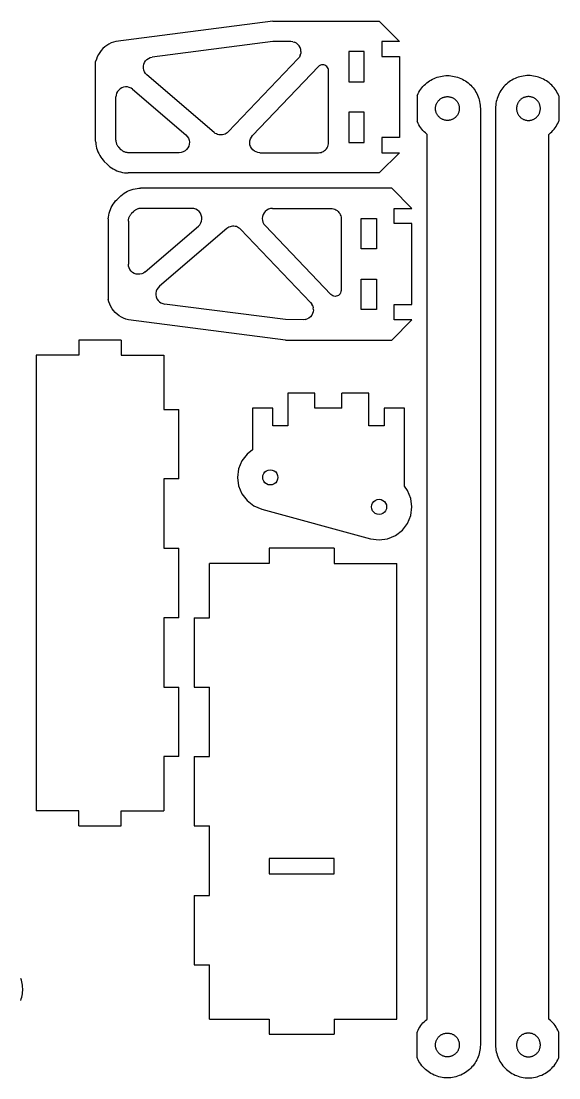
# Model space of a CAD drawing. Extents: x -315 to 300, y -118 to 137.
# Drawn here: x 194.2 to 300.4, y -105.7 to 103.1 of the extents above; entities that cross this region are included whole.
import ezdxf

# ---------------------------------------------------------------- set-up
doc = ezdxf.new("R2010")
doc.units = 0
doc.header["$MEASUREMENT"] = 0
doc.layers.get('0').update_dxf_attribs({"linetype": 'CONTINUOUS'})

msp = doc.modelspace()

# ---------------------------------------------------------------- linework, layer by layer
for p, q in [((243.89, 103.06), (212.89, 99.06)), ((243.89, 103.06), (264.89, 103.06)), ((264.89, 103.06), (268.89, 99.06)), ((211.08, 98.26), (210.69, 97.96)), ((211.51, 98.52), (211.08, 98.26)), ((211.95, 98.74), (211.51, 98.52)), ((212.41, 98.92), (211.95, 98.74)), ((212.89, 99.06), (212.41, 98.92)), ((243.89, 99.03), (220.05, 95.95)), ((247.43, 99.04), (243.89, 99.03)), ((247.82, 99), (247.43, 99.04)), ((247.82, 99), (248.19, 98.89)), ((248.53, 98.71), (248.19, 98.89)), ((248.84, 98.46), (248.53, 98.71)), ((249.08, 98.17), (248.84, 98.46)), ((249.27, 97.83), (249.08, 98.17)), ((268.89, 99.06), (265.39, 99.06)), ((265.39, 99.06), (265.39, 96.06)), ((209.43, 96.44), (209.2, 96)), ((209.69, 96.86), (209.43, 96.44)), ((209.99, 97.26), (209.69, 96.86)), ((210.32, 97.63), (209.99, 97.26)), ((210.69, 97.96), (210.32, 97.63)), ((249.29, 96.31), (249.12, 95.96)), ((249.39, 97.46), (249.27, 97.83)), ((249.29, 96.31), (249.4, 96.68)), ((249.43, 97.07), (249.39, 97.46)), ((249.43, 97.07), (249.4, 96.68)), ((261.89, 97.06), (258.89, 97.06)), ((258.89, 97.06), (258.89, 91.06)), ((261.89, 91.06), (261.89, 97.06)), ((265.39, 96.06), (268.89, 96.06)), ((268.89, 96.06), (268.89, 80.06)), ((209.03, 95.54), (208.89, 95.06)), ((208.89, 79.48), (208.89, 95.06)), ((209.2, 96), (209.03, 95.54)), ((218.32, 94.16), (218.39, 94.54)), ((218.32, 93.78), (218.32, 94.16)), ((218.39, 94.54), (218.54, 94.89)), ((218.54, 94.89), (218.75, 95.22)), ((218.75, 95.22), (219.01, 95.49)), ((219.01, 95.49), (219.33, 95.71)), ((219.33, 95.71), (219.68, 95.86)), ((219.68, 95.86), (220.05, 95.95)), ((235.06, 81.18), (248.88, 95.66)), ((252.89, 94.07), (239.88, 80.44)), ((248.88, 95.66), (249.12, 95.96)), ((253.06, 94.22), (252.89, 94.07)), ((253.26, 94.33), (253.06, 94.22)), ((253.48, 94.4), (253.26, 94.33)), ((253.71, 94.43), (253.48, 94.4)), ((253.94, 94.41), (253.71, 94.43)), ((254.16, 94.34), (253.94, 94.41)), ((254.36, 94.24), (254.16, 94.34)), ((254.54, 94.09), (254.36, 94.24)), ((254.69, 93.92), (254.54, 94.09)), ((218.39, 93.4), (218.32, 93.78)), ((218.53, 93.05), (218.39, 93.4)), ((218.74, 92.72), (218.53, 93.05)), ((219.01, 92.45), (218.74, 92.72)), ((232.31, 81.04), (219.01, 92.45)), ((254.8, 93.71), (254.69, 93.92)), ((254.87, 93.49), (254.8, 93.71)), ((254.89, 93.27), (254.87, 93.49)), ((254.89, 79.06), (254.89, 93.27)), ((275.71, 91.73), (276.02, 91.86)), ((276.02, 91.86), (276.35, 91.98)), ((276.35, 91.98), (276.67, 92.07)), ((276.67, 92.07), (277, 92.15)), ((277, 92.15), (277.34, 92.21)), ((277.34, 92.21), (277.67, 92.26)), ((277.67, 92.26), (278.01, 92.29)), ((278.01, 92.29), (278.35, 92.29)), ((278.35, 92.29), (278.69, 92.29)), ((278.69, 92.29), (279.03, 92.26)), ((279.03, 92.26), (279.37, 92.21)), ((279.37, 92.21), (279.71, 92.15)), ((279.71, 92.15), (280.04, 92.07)), ((280.04, 92.07), (280.36, 91.98)), ((280.36, 91.98), (280.68, 91.86)), ((280.68, 91.86), (281, 91.73)), ((292.02, 91.86), (291.71, 91.73)), ((292.35, 91.98), (292.02, 91.86)), ((292.67, 92.07), (292.35, 91.98)), ((293, 92.15), (292.67, 92.07)), ((293.34, 92.21), (293, 92.15)), ((293.67, 92.26), (293.34, 92.21)), ((294.01, 92.29), (293.67, 92.26)), ((294.35, 92.29), (294.01, 92.29)), ((294.69, 92.29), (294.35, 92.29)), ((295.03, 92.26), (294.69, 92.29)), ((295.37, 92.21), (295.03, 92.26)), ((295.71, 92.15), (295.37, 92.21)), ((296.04, 92.07), (295.71, 92.15)), ((296.36, 91.98), (296.04, 92.07)), ((296.68, 91.86), (296.36, 91.98)), ((297, 91.73), (296.68, 91.86)), ((214.05, 89.89), (213.73, 89.7)), ((214.41, 90.02), (214.05, 89.89)), ((214.79, 90.07), (214.41, 90.02)), ((215.17, 90.06), (214.79, 90.07)), ((215.53, 89.97), (215.17, 90.06)), ((215.88, 89.81), (215.53, 89.97)), ((216.19, 89.59), (215.88, 89.81)), ((258.89, 91.06), (261.89, 91.06)), ((273.1, 89.62), (273.3, 89.89)), ((273.3, 89.89), (273.52, 90.14)), ((273.52, 90.14), (273.76, 90.39)), ((273.76, 90.39), (274, 90.63)), ((274, 90.63), (274.26, 90.85)), ((274.26, 90.85), (274.53, 91.05)), ((274.53, 91.05), (274.81, 91.25)), ((274.81, 91.25), (275.1, 91.42)), ((275.1, 91.42), (275.4, 91.59)), ((275.4, 91.59), (275.71, 91.73)), ((281, 91.73), (281.3, 91.59)), ((281.3, 91.59), (281.6, 91.42)), ((281.6, 91.42), (281.89, 91.25)), ((281.89, 91.25), (282.17, 91.05)), ((282.17, 91.05), (282.44, 90.85)), ((282.44, 90.85), (282.7, 90.63)), ((282.7, 90.63), (282.95, 90.39)), ((282.95, 90.39), (283.18, 90.14)), ((283.18, 90.14), (283.41, 89.89)), ((283.41, 89.89), (283.61, 89.62)), ((289.3, 89.89), (289.1, 89.62)), ((289.52, 90.14), (289.3, 89.89)), ((289.76, 90.39), (289.52, 90.14)), ((290, 90.63), (289.76, 90.39)), ((290.26, 90.85), (290, 90.63)), ((290.53, 91.05), (290.26, 90.85)), ((290.81, 91.25), (290.53, 91.05)), ((291.1, 91.42), (290.81, 91.25)), ((291.4, 91.59), (291.1, 91.42)), ((291.71, 91.73), (291.4, 91.59)), ((297.3, 91.59), (297, 91.73)), ((297.6, 91.42), (297.3, 91.59)), ((297.89, 91.25), (297.6, 91.42)), ((298.17, 91.05), (297.89, 91.25)), ((298.44, 90.85), (298.17, 91.05)), ((298.7, 90.63), (298.44, 90.85)), ((298.95, 90.39), (298.7, 90.63)), ((299.18, 90.14), (298.95, 90.39)), ((299.41, 89.89), (299.18, 90.14)), ((299.61, 89.62), (299.41, 89.89)), ((212.93, 88.45), (212.89, 88.08)), ((212.89, 79.54), (212.89, 88.08)), ((213.03, 88.82), (212.93, 88.45)), ((213.21, 89.16), (213.03, 88.82)), ((213.44, 89.45), (213.21, 89.16)), ((213.73, 89.7), (213.44, 89.45)), ((216.19, 89.59), (226.71, 80.58)), ((272.35, 88.29), (272.42, 88.44)), ((272.35, 88.29), (272.35, 83.3)), ((272.42, 88.44), (272.56, 88.75)), ((272.56, 88.75), (272.72, 89.04)), ((272.72, 89.04), (272.9, 89.34)), ((272.9, 89.34), (273.1, 89.62)), ((276.87, 87.62), (276.97, 87.7)), ((276.97, 87.7), (277.07, 87.77)), ((277.07, 87.77), (277.18, 87.83)), ((277.18, 87.83), (277.29, 87.89)), ((277.29, 87.89), (277.4, 87.94)), ((277.4, 87.94), (277.51, 87.99)), ((277.51, 87.99), (277.63, 88.03)), ((277.63, 88.03), (277.75, 88.06)), ((277.75, 88.06), (277.87, 88.09)), ((277.87, 88.09), (277.99, 88.12)), ((277.99, 88.12), (278.11, 88.13)), ((278.11, 88.13), (278.23, 88.14)), ((278.23, 88.14), (278.35, 88.14)), ((278.35, 88.14), (278.48, 88.14)), ((278.48, 88.14), (278.6, 88.13)), ((278.6, 88.13), (278.72, 88.12)), ((278.72, 88.12), (278.84, 88.09)), ((278.84, 88.09), (278.96, 88.06)), ((278.96, 88.06), (279.08, 88.03)), ((279.08, 88.03), (279.2, 87.99)), ((279.2, 87.99), (279.31, 87.94)), ((279.31, 87.94), (279.42, 87.89)), ((279.42, 87.89), (279.53, 87.83)), ((279.53, 87.83), (279.63, 87.77)), ((279.63, 87.77), (279.73, 87.7)), ((279.73, 87.7), (279.83, 87.62)), ((283.61, 89.62), (283.8, 89.34)), ((283.8, 89.34), (283.98, 89.04)), ((283.98, 89.04), (284.15, 88.75)), ((284.15, 88.75), (284.29, 88.44)), ((284.29, 88.44), (284.42, 88.12)), ((284.42, 88.12), (284.54, 87.8)), ((284.54, 87.8), (284.63, 87.48)), ((288.17, 87.8), (288.08, 87.48)), ((288.29, 88.12), (288.17, 87.8)), ((288.42, 88.44), (288.29, 88.12)), ((288.56, 88.75), (288.42, 88.44)), ((288.72, 89.04), (288.56, 88.75)), ((288.9, 89.34), (288.72, 89.04)), ((289.1, 89.62), (288.9, 89.34)), ((292.97, 87.7), (292.87, 87.62)), ((293.07, 87.77), (292.97, 87.7)), ((293.18, 87.83), (293.07, 87.77)), ((293.29, 87.89), (293.18, 87.83)), ((293.4, 87.94), (293.29, 87.89)), ((293.51, 87.99), (293.4, 87.94)), ((293.63, 88.03), (293.51, 87.99)), ((293.75, 88.06), (293.63, 88.03)), ((293.87, 88.09), (293.75, 88.06)), ((293.99, 88.12), (293.87, 88.09)), ((294.11, 88.13), (293.99, 88.12)), ((294.23, 88.14), (294.11, 88.13)), ((294.35, 88.14), (294.23, 88.14)), ((294.48, 88.14), (294.35, 88.14)), ((294.6, 88.13), (294.48, 88.14)), ((294.72, 88.12), (294.6, 88.13)), ((294.84, 88.09), (294.72, 88.12)), ((294.96, 88.06), (294.84, 88.09)), ((295.08, 88.03), (294.96, 88.06)), ((295.2, 87.99), (295.08, 88.03)), ((295.31, 87.94), (295.2, 87.99)), ((295.42, 87.89), (295.31, 87.94)), ((295.53, 87.83), (295.42, 87.89)), ((295.63, 87.77), (295.53, 87.83)), ((295.73, 87.7), (295.63, 87.77)), ((295.83, 87.62), (295.73, 87.7)), ((299.8, 89.34), (299.61, 89.62)), ((299.98, 89.04), (299.8, 89.34)), ((300.15, 88.75), (299.98, 89.04)), ((300.29, 88.44), (300.15, 88.75)), ((300.35, 88.29), (300.29, 88.44)), ((300.35, 88.29), (300.35, 83.3)), ((276, 85.79), (276.01, 85.92)), ((276.01, 85.67), (276, 85.79)), ((276.01, 85.92), (276.02, 86.04)), ((276.02, 85.55), (276.01, 85.67)), ((276.02, 86.04), (276.03, 86.16)), ((276.03, 86.16), (276.05, 86.28)), ((276.05, 86.28), (276.08, 86.4)), ((276.08, 86.4), (276.12, 86.52)), ((276.12, 86.52), (276.16, 86.64)), ((276.16, 86.64), (276.21, 86.75)), ((276.21, 86.75), (276.26, 86.86)), ((276.26, 86.86), (276.32, 86.97)), ((276.32, 86.97), (276.38, 87.07)), ((276.38, 87.07), (276.45, 87.18)), ((276.45, 87.18), (276.53, 87.27)), ((276.53, 87.27), (276.61, 87.37)), ((276.61, 87.37), (276.69, 87.46)), ((276.69, 87.46), (276.78, 87.54)), ((276.78, 87.54), (276.87, 87.62)), ((279.83, 87.62), (279.93, 87.54)), ((279.93, 87.54), (280.02, 87.46)), ((280.02, 87.46), (280.1, 87.37)), ((280.1, 87.37), (280.18, 87.27)), ((280.18, 87.27), (280.25, 87.18)), ((280.25, 87.18), (280.32, 87.07)), ((280.32, 87.07), (280.39, 86.97)), ((280.39, 86.97), (280.45, 86.86)), ((280.45, 86.86), (280.5, 86.75)), ((280.5, 86.75), (280.55, 86.64)), ((280.55, 86.64), (280.59, 86.52)), ((280.59, 86.52), (280.62, 86.4)), ((280.62, 86.4), (280.65, 86.28)), ((280.65, 86.28), (280.67, 86.16)), ((280.67, 86.16), (280.69, 86.04)), ((280.69, 86.04), (280.7, 85.92)), ((280.7, 85.67), (280.69, 85.55)), ((280.7, 85.92), (280.7, 85.79)), ((280.7, 85.79), (280.7, 85.67)), ((284.63, 87.48), (284.71, 87.15)), ((284.71, 87.15), (284.77, 86.81)), ((284.77, 86.81), (284.82, 86.47)), ((284.82, 86.47), (284.84, 86.14)), ((284.84, 86.14), (284.85, 85.79)), ((284.85, 85.79), (284.85, -99.21)), ((287.86, 86.14), (287.85, 85.79)), ((287.85, 85.79), (287.85, -99.21)), ((287.89, 86.47), (287.86, 86.14)), ((287.93, 86.81), (287.89, 86.47)), ((288, 87.15), (287.93, 86.81)), ((288.08, 87.48), (288, 87.15)), ((292.01, 85.92), (292, 85.79)), ((292, 85.79), (292.01, 85.67)), ((292.02, 86.04), (292.01, 85.92)), ((292.01, 85.67), (292.02, 85.55)), ((292.03, 86.16), (292.02, 86.04)), ((292.05, 86.28), (292.03, 86.16)), ((292.08, 86.4), (292.05, 86.28)), ((292.12, 86.52), (292.08, 86.4)), ((292.16, 86.64), (292.12, 86.52)), ((292.21, 86.75), (292.16, 86.64)), ((292.26, 86.86), (292.21, 86.75)), ((292.32, 86.97), (292.26, 86.86)), ((292.38, 87.07), (292.32, 86.97)), ((292.45, 87.18), (292.38, 87.07)), ((292.53, 87.27), (292.45, 87.18)), ((292.61, 87.37), (292.53, 87.27)), ((292.69, 87.46), (292.61, 87.37)), ((292.78, 87.54), (292.69, 87.46)), ((292.87, 87.62), (292.78, 87.54)), ((295.93, 87.54), (295.83, 87.62)), ((296.02, 87.46), (295.93, 87.54)), ((296.1, 87.37), (296.02, 87.46)), ((296.18, 87.27), (296.1, 87.37)), ((296.25, 87.18), (296.18, 87.27)), ((296.32, 87.07), (296.25, 87.18)), ((296.39, 86.97), (296.32, 87.07)), ((296.45, 86.86), (296.39, 86.97)), ((296.5, 86.75), (296.45, 86.86)), ((296.55, 86.64), (296.5, 86.75)), ((296.59, 86.52), (296.55, 86.64)), ((296.62, 86.4), (296.59, 86.52)), ((296.65, 86.28), (296.62, 86.4)), ((296.67, 86.16), (296.65, 86.28)), ((296.69, 86.04), (296.67, 86.16)), ((296.7, 85.92), (296.69, 86.04)), ((296.69, 85.55), (296.7, 85.67)), ((296.7, 85.79), (296.7, 85.92)), ((296.7, 85.67), (296.7, 85.79)), ((261.89, 85.06), (258.89, 85.06)), ((258.89, 85.06), (258.89, 79.06)), ((261.89, 79.06), (261.89, 85.06)), ((276.03, 85.43), (276.02, 85.55)), ((276.05, 85.31), (276.03, 85.43)), ((276.08, 85.19), (276.05, 85.31)), ((276.12, 85.07), (276.08, 85.19)), ((276.16, 84.95), (276.12, 85.07)), ((276.21, 84.84), (276.16, 84.95)), ((276.26, 84.73), (276.21, 84.84)), ((276.32, 84.62), (276.26, 84.73)), ((276.38, 84.51), (276.32, 84.62)), ((276.45, 84.41), (276.38, 84.51)), ((276.53, 84.32), (276.45, 84.41)), ((276.61, 84.22), (276.53, 84.32)), ((276.69, 84.13), (276.61, 84.22)), ((276.78, 84.05), (276.69, 84.13)), ((276.87, 83.97), (276.78, 84.05)), ((276.97, 83.89), (276.87, 83.97)), ((277.07, 83.82), (276.97, 83.89)), ((277.18, 83.76), (277.07, 83.82)), ((277.29, 83.7), (277.18, 83.76)), ((277.4, 83.65), (277.29, 83.7)), ((277.51, 83.6), (277.4, 83.65)), ((277.63, 83.56), (277.51, 83.6)), ((277.75, 83.52), (277.63, 83.56)), ((277.87, 83.5), (277.75, 83.52)), ((278.96, 83.52), (278.84, 83.5)), ((279.08, 83.56), (278.96, 83.52)), ((279.2, 83.6), (279.08, 83.56)), ((279.31, 83.65), (279.2, 83.6)), ((279.42, 83.7), (279.31, 83.65)), ((279.53, 83.76), (279.42, 83.7)), ((279.63, 83.82), (279.53, 83.76)), ((279.73, 83.89), (279.63, 83.82)), ((279.83, 83.97), (279.73, 83.89)), ((279.93, 84.05), (279.83, 83.97)), ((280.02, 84.13), (279.93, 84.05)), ((280.1, 84.22), (280.02, 84.13)), ((280.18, 84.32), (280.1, 84.22)), ((280.25, 84.41), (280.18, 84.32)), ((280.32, 84.51), (280.25, 84.41)), ((280.39, 84.62), (280.32, 84.51)), ((280.45, 84.73), (280.39, 84.62)), ((280.5, 84.84), (280.45, 84.73)), ((280.55, 84.95), (280.5, 84.84)), ((280.59, 85.07), (280.55, 84.95)), ((280.62, 85.19), (280.59, 85.07)), ((280.65, 85.31), (280.62, 85.19)), ((280.67, 85.43), (280.65, 85.31)), ((280.69, 85.55), (280.67, 85.43)), ((292.02, 85.55), (292.03, 85.43)), ((292.03, 85.43), (292.05, 85.31)), ((292.05, 85.31), (292.08, 85.19)), ((292.08, 85.19), (292.12, 85.07)), ((292.12, 85.07), (292.16, 84.95)), ((292.16, 84.95), (292.21, 84.84)), ((292.21, 84.84), (292.26, 84.73)), ((292.26, 84.73), (292.32, 84.62)), ((292.32, 84.62), (292.38, 84.51)), ((292.38, 84.51), (292.45, 84.41)), ((292.45, 84.41), (292.53, 84.32)), ((292.53, 84.32), (292.61, 84.22)), ((292.61, 84.22), (292.69, 84.13)), ((292.69, 84.13), (292.78, 84.05)), ((292.78, 84.05), (292.87, 83.97)), ((292.87, 83.97), (292.97, 83.89)), ((292.97, 83.89), (293.07, 83.82)), ((293.07, 83.82), (293.18, 83.76)), ((293.18, 83.76), (293.29, 83.7)), ((293.29, 83.7), (293.4, 83.65)), ((293.4, 83.65), (293.51, 83.6)), ((293.51, 83.6), (293.63, 83.56)), ((293.63, 83.56), (293.75, 83.52)), ((293.75, 83.52), (293.87, 83.5)), ((294.84, 83.5), (294.96, 83.52)), ((294.96, 83.52), (295.08, 83.56)), ((295.08, 83.56), (295.2, 83.6)), ((295.2, 83.6), (295.31, 83.65)), ((295.31, 83.65), (295.42, 83.7)), ((295.42, 83.7), (295.53, 83.76)), ((295.53, 83.76), (295.63, 83.82)), ((295.63, 83.82), (295.73, 83.89)), ((295.73, 83.89), (295.83, 83.97)), ((295.83, 83.97), (295.93, 84.05)), ((295.93, 84.05), (296.02, 84.13)), ((296.02, 84.13), (296.1, 84.22)), ((296.1, 84.22), (296.18, 84.32)), ((296.18, 84.32), (296.25, 84.41)), ((296.25, 84.41), (296.32, 84.51)), ((296.32, 84.51), (296.39, 84.62)), ((296.39, 84.62), (296.45, 84.73)), ((296.45, 84.73), (296.5, 84.84)), ((296.5, 84.84), (296.55, 84.95)), ((296.55, 84.95), (296.59, 85.07)), ((296.59, 85.07), (296.62, 85.19)), ((296.62, 85.19), (296.65, 85.31)), ((296.65, 85.31), (296.67, 85.43)), ((296.67, 85.43), (296.69, 85.55)), ((272.42, 83.15), (272.35, 83.3)), ((272.56, 82.84), (272.42, 83.15)), ((272.72, 82.54), (272.56, 82.84)), ((272.9, 82.25), (272.72, 82.54)), ((273.1, 81.97), (272.9, 82.25)), ((273.3, 81.7), (273.1, 81.97)), ((273.52, 81.45), (273.3, 81.7)), ((273.76, 81.2), (273.52, 81.45)), ((277.99, 83.47), (277.87, 83.5)), ((278.11, 83.46), (277.99, 83.47)), ((278.23, 83.45), (278.11, 83.46)), ((278.35, 83.44), (278.23, 83.45)), ((278.48, 83.45), (278.35, 83.44)), ((278.6, 83.46), (278.48, 83.45)), ((278.72, 83.47), (278.6, 83.46)), ((278.84, 83.5), (278.72, 83.47)), ((293.87, 83.5), (293.99, 83.47)), ((293.99, 83.47), (294.11, 83.46)), ((294.11, 83.46), (294.23, 83.45)), ((294.23, 83.45), (294.35, 83.44)), ((294.35, 83.44), (294.48, 83.45)), ((294.48, 83.45), (294.6, 83.46)), ((294.6, 83.46), (294.72, 83.47)), ((294.72, 83.47), (294.84, 83.5)), ((298.95, 81.2), (299.18, 81.45)), ((299.18, 81.45), (299.41, 81.7)), ((299.41, 81.7), (299.61, 81.97)), ((299.61, 81.97), (299.8, 82.25)), ((299.8, 82.25), (299.98, 82.54)), ((299.98, 82.54), (300.15, 82.84)), ((300.15, 82.84), (300.29, 83.15)), ((300.29, 83.15), (300.35, 83.3)), ((208.9, 79.15), (208.89, 79.48)), ((212.89, 79.54), (212.89, 79.41)), ((212.89, 79.41), (212.91, 79.28)), ((226.71, 80.58), (226.99, 80.28)), ((226.99, 80.28), (227.2, 79.94)), ((227.2, 79.94), (227.35, 79.56)), ((227.35, 79.56), (227.41, 79.16)), ((232.51, 80.89), (232.31, 81.04)), ((232.73, 80.77), (232.51, 80.89)), ((232.97, 80.67), (232.73, 80.77)), ((233.21, 80.6), (232.97, 80.67)), ((233.46, 80.57), (233.21, 80.6)), ((233.71, 80.57), (233.46, 80.57)), ((233.97, 80.59), (233.71, 80.57)), ((234.21, 80.65), (233.97, 80.59)), ((234.45, 80.74), (234.21, 80.65)), ((234.67, 80.86), (234.45, 80.74)), ((234.87, 81.01), (234.67, 80.86)), ((235.06, 81.18), (234.87, 81.01)), ((239.33, 79.03), (239.36, 79.41)), ((239.36, 79.41), (239.47, 79.79)), ((239.47, 79.79), (239.64, 80.13)), ((239.64, 80.13), (239.88, 80.44)), ((268.89, 80.06), (265.39, 80.06)), ((265.39, 80.06), (265.39, 77.06)), ((274, 80.96), (273.76, 81.2)), ((274.26, 80.74), (274, 80.96)), ((274.35, 80.67), (274.26, 80.74)), ((274.35, -94.08), (274.35, 80.67)), ((298.35, 80.67), (298.44, 80.74)), ((298.35, -94.08), (298.35, 80.67)), ((298.44, 80.74), (298.7, 80.96)), ((298.7, 80.96), (298.95, 81.2)), ((208.9, 79.15), (208.94, 78.76)), ((208.94, 78.76), (209, 78.37)), ((209, 78.37), (209.09, 77.99)), ((209.09, 77.99), (209.21, 77.61)), ((209.21, 77.61), (209.34, 77.25)), ((209.34, 77.25), (209.51, 76.89)), ((212.91, 79.28), (212.93, 79.15)), ((212.93, 79.15), (212.96, 79.03)), ((212.96, 79.03), (213, 78.9)), ((213, 78.9), (213.04, 78.78)), ((213.04, 78.78), (213.1, 78.66)), ((213.1, 78.66), (213.16, 78.54)), ((213.16, 78.54), (213.23, 78.43)), ((213.23, 78.43), (213.3, 78.33)), ((213.3, 78.33), (213.39, 78.23)), ((213.39, 78.23), (213.48, 78.13)), ((213.96, 77.64), (213.48, 78.13)), ((214.06, 77.56), (213.96, 77.64)), ((214.16, 77.47), (214.06, 77.56)), ((214.26, 77.4), (214.16, 77.47)), ((214.37, 77.33), (214.26, 77.4)), ((214.49, 77.27), (214.37, 77.33)), ((214.61, 77.21), (214.49, 77.27)), ((226.55, 77.42), (226.2, 77.22)), ((226.86, 77.68), (226.55, 77.42)), ((227.11, 78), (226.86, 77.68)), ((227.29, 78.36), (227.11, 78)), ((227.39, 78.76), (227.29, 78.36)), ((227.41, 79.16), (227.39, 78.76)), ((239.37, 78.64), (239.33, 79.03)), ((239.49, 78.27), (239.37, 78.64)), ((239.68, 77.93), (239.49, 78.27)), ((239.92, 77.63), (239.68, 77.93)), ((240.23, 77.39), (239.92, 77.63)), ((240.57, 77.21), (240.23, 77.39)), ((253.65, 77.21), (253.89, 77.33)), ((253.89, 77.33), (254.11, 77.47)), ((254.11, 77.47), (254.3, 77.64)), ((254.3, 77.64), (254.48, 77.84)), ((254.48, 77.84), (254.62, 78.06)), ((254.62, 78.06), (254.74, 78.29)), ((254.74, 78.29), (254.82, 78.54)), ((254.82, 78.54), (254.87, 78.8)), ((254.87, 78.8), (254.89, 79.06)), ((258.89, 79.06), (261.89, 79.06)), ((209.51, 76.89), (209.69, 76.54)), ((209.69, 76.54), (209.9, 76.21)), ((209.9, 76.21), (210.13, 75.89)), ((210.13, 75.89), (210.38, 75.59)), ((210.38, 75.59), (210.6, 75.35)), ((210.6, 75.35), (211.18, 74.77)), ((214.73, 77.17), (214.61, 77.21)), ((214.86, 77.13), (214.73, 77.17)), ((214.98, 77.1), (214.86, 77.13)), ((215.11, 77.08), (214.98, 77.1)), ((215.24, 77.06), (215.11, 77.08)), ((215.37, 77.06), (215.24, 77.06)), ((225.41, 77.06), (215.37, 77.06)), ((225.81, 77.1), (225.41, 77.06)), ((226.2, 77.22), (225.81, 77.1)), ((240.94, 77.1), (240.57, 77.21)), ((241.33, 77.06), (240.94, 77.1)), ((241.33, 77.06), (252.89, 77.06)), ((252.89, 77.06), (253.15, 77.08)), ((253.15, 77.08), (253.41, 77.13)), ((253.41, 77.13), (253.65, 77.21)), ((268.89, 77.06), (264.89, 73.06)), ((265.39, 77.06), (268.89, 77.06)), ((211.18, 74.77), (211.42, 74.55)), ((211.42, 74.55), (211.72, 74.3)), ((211.72, 74.3), (212.04, 74.07)), ((212.04, 74.07), (212.37, 73.86)), ((212.37, 73.86), (212.72, 73.68)), ((212.72, 73.68), (213.08, 73.51)), ((213.08, 73.51), (213.45, 73.38)), ((213.45, 73.38), (213.82, 73.26)), ((213.82, 73.26), (214.2, 73.17)), ((214.2, 73.17), (214.59, 73.11)), ((214.59, 73.11), (214.98, 73.07)), ((214.98, 73.07), (215.31, 73.06)), ((264.89, 73.06), (215.31, 73.06)), ((214.19, 68.82), (214.5, 69.05)), ((214.5, 69.05), (214.84, 69.26)), ((214.84, 69.26), (215.18, 69.44)), ((215.18, 69.44), (215.54, 69.6)), ((215.54, 69.6), (215.91, 69.74)), ((215.91, 69.74), (216.29, 69.86)), ((216.29, 69.86), (216.67, 69.95)), ((216.67, 69.95), (217.06, 70.01)), ((217.06, 70.01), (217.45, 70.05)), ((217.45, 70.05), (217.77, 70.06)), ((267.35, 70.06), (217.77, 70.06)), ((271.35, 66.06), (267.35, 70.06)), ((212.16, 66.57), (212.36, 66.91)), ((212.36, 66.91), (212.59, 67.23)), ((212.59, 67.23), (212.84, 67.53)), ((212.84, 67.53), (213.06, 67.77)), ((213.06, 67.77), (213.64, 68.35)), ((213.64, 68.35), (213.88, 68.57)), ((213.88, 68.57), (214.19, 68.82)), ((211.4, 64.36), (211.47, 64.74)), ((211.47, 64.74), (211.56, 65.13)), ((211.56, 65.13), (211.67, 65.5)), ((211.67, 65.5), (211.81, 65.87)), ((211.81, 65.87), (211.97, 66.23)), ((211.97, 66.23), (212.16, 66.57)), ((215.69, 64.68), (215.77, 64.79)), ((215.77, 64.79), (215.85, 64.89)), ((215.85, 64.89), (215.94, 64.99)), ((216.42, 65.47), (215.94, 64.99)), ((216.52, 65.56), (216.42, 65.47)), ((216.62, 65.65), (216.52, 65.56)), ((216.73, 65.72), (216.62, 65.65)), ((216.84, 65.79), (216.73, 65.72)), ((216.95, 65.85), (216.84, 65.79)), ((217.07, 65.91), (216.95, 65.85)), ((217.2, 65.95), (217.07, 65.91)), ((217.32, 65.99), (217.2, 65.95)), ((217.45, 66.02), (217.32, 65.99)), ((217.58, 66.04), (217.45, 66.02)), ((217.71, 66.05), (217.58, 66.04)), ((217.84, 66.06), (217.71, 66.05)), ((227.87, 66.06), (217.84, 66.06)), ((228.28, 66.02), (227.87, 66.06)), ((228.66, 65.9), (228.28, 66.02)), ((229.02, 65.7), (228.66, 65.9)), ((229.32, 65.44), (229.02, 65.7)), ((229.57, 65.12), (229.32, 65.44)), ((229.75, 64.75), (229.57, 65.12)), ((229.85, 64.36), (229.75, 64.75)), ((241.95, 64.85), (241.84, 64.48)), ((242.14, 65.19), (241.95, 64.85)), ((242.39, 65.48), (242.14, 65.19)), ((242.69, 65.73), (242.39, 65.48)), ((243.03, 65.91), (242.69, 65.73)), ((243.41, 66.02), (243.03, 65.91)), ((243.79, 66.06), (243.41, 66.02)), ((243.79, 66.06), (255.35, 66.06)), ((255.35, 66.06), (255.61, 66.04)), ((255.61, 66.04), (255.87, 65.99)), ((255.87, 65.99), (256.12, 65.91)), ((256.12, 65.91), (256.35, 65.79)), ((256.35, 65.79), (256.57, 65.65)), ((256.57, 65.65), (256.77, 65.47)), ((256.77, 65.47), (256.94, 65.28)), ((256.94, 65.28), (257.09, 65.06)), ((257.09, 65.06), (257.2, 64.82)), ((257.2, 64.82), (257.29, 64.58)), ((267.85, 63.06), (267.85, 66.06)), ((267.85, 66.06), (271.35, 66.06)), ((211.36, 63.97), (211.35, 63.64)), ((211.35, 63.64), (211.35, 48.06)), ((211.36, 63.97), (211.4, 64.36)), ((215.35, 63.57), (215.36, 63.7)), ((215.35, 63.57), (215.35, 55.04)), ((215.36, 63.7), (215.37, 63.83)), ((215.37, 63.83), (215.39, 63.96)), ((215.39, 63.96), (215.42, 64.09)), ((215.42, 64.09), (215.46, 64.22)), ((215.46, 64.22), (215.51, 64.34)), ((215.51, 64.34), (215.56, 64.46)), ((215.56, 64.46), (215.62, 64.57)), ((215.62, 64.57), (215.69, 64.68)), ((229.18, 62.54), (229.45, 62.83)), ((229.45, 62.83), (229.67, 63.18)), ((229.67, 63.18), (229.81, 63.56)), ((229.81, 63.56), (229.87, 63.96)), ((229.87, 63.96), (229.85, 64.36)), ((241.84, 64.48), (241.79, 64.09)), ((241.79, 64.09), (241.82, 63.7)), ((241.82, 63.7), (241.93, 63.33)), ((241.93, 63.33), (242.11, 62.98)), ((242.11, 62.98), (242.35, 62.68)), ((255.35, 49.05), (242.35, 62.68)), ((257.29, 64.58), (257.34, 64.32)), ((257.34, 64.32), (257.35, 64.06)), ((257.35, 64.06), (257.35, 49.85)), ((261.35, 58.06), (261.35, 64.06)), ((261.35, 64.06), (264.35, 64.06)), ((264.35, 64.06), (264.35, 58.06)), ((271.35, 63.06), (267.85, 63.06)), ((271.35, 47.06), (271.35, 63.06)), ((218.66, 53.52), (229.18, 62.54)), ((234.78, 62.07), (221.47, 50.67)), ((234.98, 62.23), (234.78, 62.07)), ((235.2, 62.35), (234.98, 62.23)), ((235.43, 62.45), (235.2, 62.35)), ((235.68, 62.51), (235.43, 62.45)), ((235.93, 62.55), (235.68, 62.51)), ((236.18, 62.55), (235.93, 62.55)), ((236.43, 62.52), (236.18, 62.55)), ((236.68, 62.46), (236.43, 62.52)), ((236.91, 62.37), (236.68, 62.46)), ((237.13, 62.25), (236.91, 62.37)), ((237.34, 62.11), (237.13, 62.25)), ((237.52, 61.94), (237.34, 62.11)), ((237.52, 61.94), (251.34, 47.46)), ((264.35, 58.06), (261.35, 58.06)), ((215.39, 54.66), (215.35, 55.04)), ((215.5, 54.3), (215.39, 54.66)), ((215.67, 53.96), (215.5, 54.3)), ((215.9, 53.66), (215.67, 53.96)), ((216.19, 53.41), (215.9, 53.66)), ((216.52, 53.22), (216.19, 53.41)), ((216.88, 53.1), (216.52, 53.22)), ((217.25, 53.04), (216.88, 53.1)), ((217.63, 53.06), (217.25, 53.04)), ((218, 53.15), (217.63, 53.06)), ((218.35, 53.3), (218, 53.15)), ((218.66, 53.52), (218.35, 53.3)), ((221.21, 50.39), (221, 50.07)), ((221.47, 50.67), (221.21, 50.39)), ((261.35, 52.06), (264.35, 52.06)), ((261.35, 46.06), (261.35, 52.06)), ((264.35, 52.06), (264.35, 46.06)), ((211.49, 47.58), (211.35, 48.06)), ((220.86, 49.72), (220.78, 49.34)), ((220.78, 49.34), (220.78, 48.96)), ((220.78, 48.96), (220.86, 48.58)), ((221, 50.07), (220.86, 49.72)), ((220.86, 48.58), (221, 48.22)), ((221, 48.22), (221.21, 47.9)), ((255.53, 48.9), (255.35, 49.05)), ((255.73, 48.79), (255.53, 48.9)), ((255.95, 48.72), (255.73, 48.79)), ((256.18, 48.69), (255.95, 48.72)), ((256.4, 48.71), (256.18, 48.69)), ((256.62, 48.77), (256.4, 48.71)), ((256.83, 48.88), (256.62, 48.77)), ((257.01, 49.03), (256.83, 48.88)), ((257.15, 49.2), (257.01, 49.03)), ((257.26, 49.4), (257.15, 49.2)), ((257.33, 49.62), (257.26, 49.4)), ((257.35, 49.85), (257.33, 49.62)), ((211.67, 47.12), (211.49, 47.58)), ((211.89, 46.67), (211.67, 47.12)), ((212.15, 46.25), (211.89, 46.67)), ((212.45, 45.86), (212.15, 46.25)), ((221.21, 47.9), (221.48, 47.63)), ((221.48, 47.63), (221.79, 47.41)), ((221.79, 47.41), (222.14, 47.25)), ((222.14, 47.25), (222.52, 47.17)), ((246.35, 44.09), (222.52, 47.17)), ((251.34, 47.46), (251.58, 47.15)), ((251.76, 46.81), (251.58, 47.15)), ((251.76, 46.81), (251.86, 46.43)), ((251.9, 46.05), (251.85, 45.66)), ((251.9, 46.05), (251.86, 46.43)), ((264.35, 46.06), (261.35, 46.06)), ((267.85, 44.06), (267.85, 47.06)), ((267.85, 47.06), (271.35, 47.06)), ((212.78, 45.49), (212.45, 45.86)), ((213.15, 45.16), (212.78, 45.49)), ((213.55, 44.86), (213.15, 45.16)), ((213.97, 44.6), (213.55, 44.86)), ((214.41, 44.37), (213.97, 44.6)), ((214.88, 44.19), (214.41, 44.37)), ((215.35, 44.06), (214.88, 44.19)), ((246.35, 40.06), (215.35, 44.06)), ((249.9, 44.08), (246.35, 44.09)), ((250.28, 44.12), (249.9, 44.08)), ((250.28, 44.12), (250.66, 44.23)), ((251, 44.41), (250.66, 44.23)), ((251.3, 44.65), (251, 44.41)), ((251.55, 44.95), (251.3, 44.65)), ((251.74, 45.29), (251.55, 44.95)), ((251.85, 45.66), (251.74, 45.29)), ((267.35, 40.06), (271.35, 44.06)), ((271.35, 44.06), (267.85, 44.06)), ((205.55, 40.06), (205.55, 37.06)), ((213.95, 40.06), (205.55, 40.06)), ((213.95, 40.06), (213.95, 37.06)), ((246.35, 40.06), (267.35, 40.06)), ((205.55, 37.06), (197.15, 37.06)), ((197.15, 37.06), (197.15, -52.94)), ((213.95, 37.06), (222.35, 37.06)), ((222.35, 37.06), (222.35, 26.34)), ((252.19, 29.59), (246.85, 29.59)), ((246.85, 29.59), (246.85, 23.09)), ((252.19, 26.59), (252.19, 29.59)), ((262.85, 29.59), (257.52, 29.59)), ((257.52, 26.59), (257.52, 29.59)), ((262.85, 23.09), (262.85, 29.59)), ((222.35, 26.34), (225.35, 26.34)), ((225.35, 12.63), (225.35, 26.34)), ((243.85, 26.59), (239.85, 26.59)), ((239.85, 26.59), (239.85, 18.34)), ((243.85, 23.09), (243.85, 26.59)), ((257.52, 26.59), (252.19, 26.59)), ((265.85, 26.59), (265.85, 23.09)), ((269.85, 26.59), (265.85, 26.59)), ((269.85, 11.16), (269.85, 26.59)), ((246.85, 23.09), (243.85, 23.09)), ((265.85, 23.09), (262.85, 23.09)), ((238.79, 17.52), (237.75, 16.18)), ((239.85, 18.34), (238.79, 17.52)), ((237.75, 16.18), (237.1, 14.61)), ((225.35, 12.63), (222.35, 12.63)), ((222.35, 12.63), (222.35, -1.08)), ((237.1, 14.61), (236.88, 12.93)), ((236.88, 12.93), (237.1, 11.25)), ((241.88, 12.93), (241.93, 13.32)), ((241.93, 12.54), (241.88, 12.93)), ((241.93, 13.32), (242.08, 13.68)), ((242.08, 12.18), (241.93, 12.54)), ((242.08, 13.68), (242.32, 13.99)), ((242.32, 13.99), (242.63, 14.23)), ((242.63, 14.23), (242.99, 14.38)), ((242.99, 14.38), (243.38, 14.43)), ((243.38, 14.43), (243.77, 14.38)), ((243.77, 14.38), (244.13, 14.23)), ((244.13, 14.23), (244.44, 13.99)), ((244.44, 13.99), (244.68, 13.68)), ((244.68, 13.68), (244.83, 13.32)), ((244.83, 12.54), (244.68, 12.18)), ((244.83, 13.32), (244.88, 12.93)), ((244.88, 12.93), (244.83, 12.54)), ((237.1, 11.25), (237.75, 9.68)), ((242.32, 11.87), (242.08, 12.18)), ((242.63, 11.63), (242.32, 11.87)), ((242.99, 11.48), (242.63, 11.63)), ((243.38, 11.43), (242.99, 11.48)), ((243.77, 11.48), (243.38, 11.43)), ((244.13, 11.63), (243.77, 11.48)), ((244.44, 11.87), (244.13, 11.63)), ((244.68, 12.18), (244.44, 11.87)), ((270.48, 10.34), (269.85, 11.16)), ((237.75, 9.68), (238.79, 8.33)), ((263.79, 8.15), (264.1, 8.39)), ((264.1, 8.39), (264.47, 8.54)), ((264.47, 8.54), (264.85, 8.59)), ((264.85, 8.59), (265.24, 8.54)), ((265.24, 8.54), (265.6, 8.39)), ((265.6, 8.39), (265.91, 8.15)), ((271.13, 8.77), (270.48, 10.34)), ((271.35, 7.09), (271.13, 8.77)), ((238.79, 8.33), (240.13, 7.3)), ((240.13, 7.3), (241.7, 6.65)), ((241.7, 6.65), (263.17, 0.81)), ((263.35, 7.09), (263.4, 7.48)), ((263.4, 6.7), (263.35, 7.09)), ((263.4, 7.48), (263.55, 7.84)), ((263.55, 6.34), (263.4, 6.7)), ((263.55, 7.84), (263.79, 8.15)), ((263.79, 6.03), (263.55, 6.34)), ((265.91, 8.15), (266.15, 7.84)), ((266.15, 6.34), (265.91, 6.03)), ((266.15, 7.84), (266.3, 7.48)), ((266.3, 6.7), (266.15, 6.34)), ((266.3, 7.48), (266.35, 7.09)), ((266.35, 7.09), (266.3, 6.7)), ((271.13, 5.41), (271.35, 7.09)), ((264.1, 5.79), (263.79, 6.03)), ((264.47, 5.64), (264.1, 5.79)), ((264.85, 5.59), (264.47, 5.64)), ((265.24, 5.64), (264.85, 5.59)), ((265.6, 5.79), (265.24, 5.64)), ((265.91, 6.03), (265.6, 5.79)), ((270.48, 3.84), (271.13, 5.41)), ((268.1, 1.46), (269.45, 2.49)), ((269.45, 2.49), (270.48, 3.84)), ((263.17, 0.81), (264.85, 0.59)), ((264.85, 0.59), (266.54, 0.81)), ((266.54, 0.81), (268.1, 1.46)), ((222.35, -1.08), (225.35, -1.08)), ((225.35, -14.8), (225.35, -1.08)), ((243.15, -1.08), (243.15, -4.08)), ((256.02, -1.08), (243.15, -1.08)), ((256.02, -1.08), (256.02, -4.08)), ((243.15, -4.08), (231.35, -4.08)), ((231.35, -14.8), (231.35, -4.08)), ((256.02, -4.08), (268.35, -4.08)), ((268.35, -94.08), (268.35, -4.08)), ((225.35, -14.8), (222.35, -14.8)), ((222.35, -14.8), (222.35, -28.51)), ((228.35, -14.8), (231.35, -14.8)), ((228.35, -14.8), (228.35, -28.51)), ((222.35, -28.51), (225.35, -28.51)), ((225.35, -42.23), (225.35, -28.51)), ((228.35, -28.51), (231.35, -28.51)), ((231.35, -42.23), (231.35, -28.51)), ((225.35, -42.23), (222.35, -42.23)), ((222.35, -42.23), (222.35, -52.94)), ((228.35, -42.23), (231.35, -42.23)), ((228.35, -42.23), (228.35, -55.94)), ((205.55, -52.94), (197.15, -52.94)), ((205.55, -55.94), (205.55, -52.94)), ((213.95, -55.94), (213.95, -52.94)), ((213.95, -52.94), (222.35, -52.94)), ((205.55, -55.94), (213.95, -55.94)), ((228.35, -55.94), (231.35, -55.94)), ((231.35, -69.66), (231.35, -55.94)), ((243.15, -62.38), (243.15, -65.38)), ((256.02, -62.38), (243.15, -62.38)), ((256.02, -65.38), (256.02, -62.38)), ((243.15, -65.38), (256.02, -65.38)), ((228.35, -69.66), (231.35, -69.66)), ((228.35, -69.66), (228.35, -83.37)), ((228.35, -83.37), (231.35, -83.37)), ((231.35, -94.08), (231.35, -83.37)), ((194.25, -86.42), (194.14, -86.09)), ((194.33, -86.75), (194.25, -86.42)), ((194.4, -87.08), (194.33, -86.75)), ((194.45, -87.42), (194.4, -87.08)), ((194.48, -87.75), (194.45, -87.42)), ((194.31, -89.78), (194.38, -89.45)), ((194.38, -89.45), (194.44, -89.11)), ((194.44, -89.11), (194.47, -88.77)), ((194.47, -88.77), (194.5, -88.43)), ((194.5, -88.09), (194.48, -87.75)), ((194.5, -88.43), (194.5, -88.09)), ((194.11, -90.43), (194.21, -90.11)), ((194.21, -90.11), (194.31, -89.78)), ((231.35, -94.08), (243.15, -94.08)), ((243.15, -94.08), (243.15, -97.08)), ((256.02, -94.08), (256.02, -97.08)), ((256.02, -94.08), (268.35, -94.08)), ((272.56, -96.25), (272.72, -95.96)), ((272.72, -95.96), (272.9, -95.66)), ((272.9, -95.66), (273.1, -95.38)), ((273.1, -95.38), (273.3, -95.11)), ((273.3, -95.11), (273.52, -94.86)), ((273.52, -94.86), (273.76, -94.61)), ((273.76, -94.61), (274, -94.37)), ((274, -94.37), (274.26, -94.15)), ((274.26, -94.15), (274.35, -94.08)), ((298.44, -94.15), (298.35, -94.08)), ((298.7, -94.37), (298.44, -94.15)), ((298.95, -94.61), (298.7, -94.37)), ((299.18, -94.86), (298.95, -94.61)), ((299.41, -95.11), (299.18, -94.86)), ((299.61, -95.38), (299.41, -95.11)), ((299.8, -95.66), (299.61, -95.38)), ((299.98, -95.96), (299.8, -95.66)), ((300.15, -96.25), (299.98, -95.96)), ((243.15, -97.08), (256.02, -97.08)), ((272.35, -96.71), (272.42, -96.56)), ((272.35, -101.7), (272.35, -96.71)), ((272.42, -96.56), (272.56, -96.25)), ((276.26, -98.14), (276.32, -98.03)), ((276.32, -98.03), (276.38, -97.93)), ((276.38, -97.93), (276.45, -97.82)), ((276.45, -97.82), (276.53, -97.73)), ((276.53, -97.73), (276.61, -97.63)), ((276.61, -97.63), (276.69, -97.54)), ((276.69, -97.54), (276.78, -97.46)), ((276.78, -97.46), (276.87, -97.38)), ((276.87, -97.38), (276.97, -97.3)), ((276.97, -97.3), (277.07, -97.23)), ((277.07, -97.23), (277.18, -97.17)), ((277.18, -97.17), (277.29, -97.11)), ((277.29, -97.11), (277.4, -97.06)), ((277.4, -97.06), (277.51, -97.01)), ((277.51, -97.01), (277.63, -96.97)), ((277.63, -96.97), (277.75, -96.94)), ((277.75, -96.94), (277.87, -96.91)), ((277.87, -96.91), (277.99, -96.88)), ((277.99, -96.88), (278.11, -96.87)), ((278.11, -96.87), (278.23, -96.86)), ((278.23, -96.86), (278.35, -96.86)), ((278.35, -96.86), (278.48, -96.86)), ((278.48, -96.86), (278.6, -96.87)), ((278.6, -96.87), (278.72, -96.88)), ((278.72, -96.88), (278.84, -96.91)), ((278.84, -96.91), (278.96, -96.94)), ((278.96, -96.94), (279.08, -96.97)), ((279.08, -96.97), (279.2, -97.01)), ((279.2, -97.01), (279.31, -97.06)), ((279.31, -97.06), (279.42, -97.11)), ((279.42, -97.11), (279.53, -97.17)), ((279.53, -97.17), (279.63, -97.23)), ((279.63, -97.23), (279.73, -97.3)), ((279.73, -97.3), (279.83, -97.38)), ((279.83, -97.38), (279.93, -97.46)), ((279.93, -97.46), (280.02, -97.54)), ((280.02, -97.54), (280.1, -97.63)), ((280.1, -97.63), (280.18, -97.73)), ((280.18, -97.73), (280.25, -97.82)), ((280.25, -97.82), (280.32, -97.93)), ((280.32, -97.93), (280.39, -98.03)), ((280.39, -98.03), (280.45, -98.14)), ((292.32, -98.03), (292.26, -98.14)), ((292.38, -97.93), (292.32, -98.03)), ((292.45, -97.82), (292.38, -97.93)), ((292.53, -97.73), (292.45, -97.82)), ((292.61, -97.63), (292.53, -97.73)), ((292.69, -97.54), (292.61, -97.63)), ((292.78, -97.46), (292.69, -97.54)), ((292.87, -97.38), (292.78, -97.46)), ((292.97, -97.3), (292.87, -97.38)), ((293.07, -97.23), (292.97, -97.3)), ((293.18, -97.17), (293.07, -97.23)), ((293.29, -97.11), (293.18, -97.17)), ((293.4, -97.06), (293.29, -97.11)), ((293.51, -97.01), (293.4, -97.06)), ((293.63, -96.97), (293.51, -97.01)), ((293.75, -96.94), (293.63, -96.97)), ((293.87, -96.91), (293.75, -96.94)), ((293.99, -96.88), (293.87, -96.91)), ((294.11, -96.87), (293.99, -96.88)), ((294.23, -96.86), (294.11, -96.87)), ((294.35, -96.86), (294.23, -96.86)), ((294.48, -96.86), (294.35, -96.86)), ((294.6, -96.87), (294.48, -96.86)), ((294.72, -96.88), (294.6, -96.87)), ((294.84, -96.91), (294.72, -96.88)), ((294.96, -96.94), (294.84, -96.91)), ((295.08, -96.97), (294.96, -96.94)), ((295.2, -97.01), (295.08, -96.97)), ((295.31, -97.06), (295.2, -97.01)), ((295.42, -97.11), (295.31, -97.06)), ((295.53, -97.17), (295.42, -97.11)), ((295.63, -97.23), (295.53, -97.17)), ((295.73, -97.3), (295.63, -97.23)), ((295.83, -97.38), (295.73, -97.3)), ((295.93, -97.46), (295.83, -97.38)), ((296.02, -97.54), (295.93, -97.46)), ((296.1, -97.63), (296.02, -97.54)), ((296.18, -97.73), (296.1, -97.63)), ((296.25, -97.82), (296.18, -97.73)), ((296.32, -97.93), (296.25, -97.82)), ((296.39, -98.03), (296.32, -97.93)), ((296.45, -98.14), (296.39, -98.03)), ((300.29, -96.56), (300.15, -96.25)), ((300.35, -96.71), (300.29, -96.56)), ((300.35, -101.7), (300.35, -96.71)), ((276, -99.21), (276.01, -99.08)), ((276.01, -99.33), (276, -99.21)), ((276.01, -99.08), (276.02, -98.96)), ((276.02, -99.45), (276.01, -99.33)), ((276.02, -98.96), (276.03, -98.84)), ((276.03, -99.57), (276.02, -99.45)), ((276.03, -98.84), (276.05, -98.72)), ((276.05, -99.69), (276.03, -99.57)), ((276.05, -98.72), (276.08, -98.6)), ((276.08, -99.81), (276.05, -99.69)), ((276.08, -98.6), (276.12, -98.48)), ((276.12, -99.93), (276.08, -99.81)), ((276.12, -98.48), (276.16, -98.36)), ((276.16, -100.05), (276.12, -99.93)), ((276.16, -98.36), (276.21, -98.25)), ((276.21, -100.16), (276.16, -100.05)), ((276.21, -98.25), (276.26, -98.14)), ((276.26, -100.27), (276.21, -100.16)), ((280.45, -98.14), (280.5, -98.25)), ((280.5, -100.16), (280.45, -100.27)), ((280.5, -98.25), (280.55, -98.36)), ((280.55, -100.05), (280.5, -100.16)), ((280.55, -98.36), (280.59, -98.48)), ((280.59, -99.93), (280.55, -100.05)), ((280.59, -98.48), (280.62, -98.6)), ((280.62, -99.81), (280.59, -99.93)), ((280.62, -98.6), (280.65, -98.72)), ((280.65, -99.69), (280.62, -99.81)), ((280.65, -98.72), (280.67, -98.84)), ((280.67, -99.57), (280.65, -99.69)), ((280.67, -98.84), (280.69, -98.96)), ((280.69, -99.45), (280.67, -99.57)), ((280.69, -98.96), (280.7, -99.08)), ((280.7, -99.33), (280.69, -99.45)), ((280.7, -99.08), (280.7, -99.21)), ((280.7, -99.21), (280.7, -99.33)), ((284.82, -99.88), (284.77, -100.22)), ((284.84, -99.55), (284.82, -99.88)), ((284.85, -99.21), (284.84, -99.55)), ((287.85, -99.21), (287.86, -99.55)), ((287.86, -99.55), (287.89, -99.88)), ((287.89, -99.88), (287.93, -100.22)), ((292.01, -99.08), (292, -99.21)), ((292, -99.21), (292.01, -99.33)), ((292.02, -98.96), (292.01, -99.08)), ((292.01, -99.33), (292.02, -99.45)), ((292.03, -98.84), (292.02, -98.96)), ((292.02, -99.45), (292.03, -99.57)), ((292.05, -98.72), (292.03, -98.84)), ((292.03, -99.57), (292.05, -99.69)), ((292.08, -98.6), (292.05, -98.72)), ((292.05, -99.69), (292.08, -99.81)), ((292.12, -98.48), (292.08, -98.6)), ((292.08, -99.81), (292.12, -99.93)), ((292.16, -98.36), (292.12, -98.48)), ((292.12, -99.93), (292.16, -100.05)), ((292.21, -98.25), (292.16, -98.36)), ((292.16, -100.05), (292.21, -100.16)), ((292.26, -98.14), (292.21, -98.25)), ((292.21, -100.16), (292.26, -100.27)), ((296.5, -98.25), (296.45, -98.14)), ((296.45, -100.27), (296.5, -100.16)), ((296.55, -98.36), (296.5, -98.25)), ((296.5, -100.16), (296.55, -100.05)), ((296.59, -98.48), (296.55, -98.36)), ((296.55, -100.05), (296.59, -99.93)), ((296.62, -98.6), (296.59, -98.48)), ((296.59, -99.93), (296.62, -99.81)), ((296.65, -98.72), (296.62, -98.6)), ((296.62, -99.81), (296.65, -99.69)), ((296.67, -98.84), (296.65, -98.72)), ((296.65, -99.69), (296.67, -99.57)), ((296.69, -98.96), (296.67, -98.84)), ((296.67, -99.57), (296.69, -99.45)), ((296.7, -99.08), (296.69, -98.96)), ((296.69, -99.45), (296.7, -99.33)), ((296.7, -99.21), (296.7, -99.08)), ((296.7, -99.33), (296.7, -99.21)), ((272.42, -101.85), (272.35, -101.7)), ((272.56, -102.16), (272.42, -101.85)), ((272.72, -102.46), (272.56, -102.16)), ((276.32, -100.38), (276.26, -100.27)), ((276.38, -100.49), (276.32, -100.38)), ((276.45, -100.59), (276.38, -100.49)), ((276.53, -100.68), (276.45, -100.59)), ((276.61, -100.78), (276.53, -100.68)), ((276.69, -100.87), (276.61, -100.78)), ((276.78, -100.95), (276.69, -100.87)), ((276.87, -101.03), (276.78, -100.95)), ((276.97, -101.11), (276.87, -101.03)), ((277.07, -101.18), (276.97, -101.11)), ((277.18, -101.24), (277.07, -101.18)), ((277.29, -101.3), (277.18, -101.24)), ((277.4, -101.35), (277.29, -101.3)), ((277.51, -101.4), (277.4, -101.35)), ((277.63, -101.44), (277.51, -101.4)), ((277.75, -101.48), (277.63, -101.44)), ((277.87, -101.5), (277.75, -101.48)), ((277.99, -101.53), (277.87, -101.5)), ((278.11, -101.54), (277.99, -101.53)), ((278.23, -101.55), (278.11, -101.54)), ((278.35, -101.56), (278.23, -101.55)), ((278.48, -101.55), (278.35, -101.56)), ((278.6, -101.54), (278.48, -101.55)), ((278.72, -101.53), (278.6, -101.54)), ((278.84, -101.5), (278.72, -101.53)), ((278.96, -101.48), (278.84, -101.5)), ((279.08, -101.44), (278.96, -101.48)), ((279.2, -101.4), (279.08, -101.44)), ((279.31, -101.35), (279.2, -101.4)), ((279.42, -101.3), (279.31, -101.35)), ((279.53, -101.24), (279.42, -101.3)), ((279.63, -101.18), (279.53, -101.24)), ((279.73, -101.11), (279.63, -101.18)), ((279.83, -101.03), (279.73, -101.11)), ((279.93, -100.95), (279.83, -101.03)), ((280.02, -100.87), (279.93, -100.95)), ((280.1, -100.78), (280.02, -100.87)), ((280.18, -100.68), (280.1, -100.78)), ((280.25, -100.59), (280.18, -100.68)), ((280.32, -100.49), (280.25, -100.59)), ((280.39, -100.38), (280.32, -100.49)), ((280.45, -100.27), (280.39, -100.38)), ((284.15, -102.16), (283.98, -102.46)), ((284.29, -101.85), (284.15, -102.16)), ((284.42, -101.53), (284.29, -101.85)), ((284.54, -101.21), (284.42, -101.53)), ((284.63, -100.89), (284.54, -101.21)), ((284.71, -100.56), (284.63, -100.89)), ((284.77, -100.22), (284.71, -100.56)), ((287.93, -100.22), (288, -100.56)), ((288, -100.56), (288.08, -100.89)), ((288.08, -100.89), (288.17, -101.21)), ((288.17, -101.21), (288.29, -101.53)), ((288.29, -101.53), (288.42, -101.85)), ((288.42, -101.85), (288.56, -102.16)), ((288.56, -102.16), (288.72, -102.46)), ((292.26, -100.27), (292.32, -100.38)), ((292.32, -100.38), (292.38, -100.49)), ((292.38, -100.49), (292.45, -100.59)), ((292.45, -100.59), (292.53, -100.68)), ((292.53, -100.68), (292.61, -100.78)), ((292.61, -100.78), (292.69, -100.87)), ((292.69, -100.87), (292.78, -100.95)), ((292.78, -100.95), (292.87, -101.03)), ((292.87, -101.03), (292.97, -101.11)), ((292.97, -101.11), (293.07, -101.18)), ((293.07, -101.18), (293.18, -101.24)), ((293.18, -101.24), (293.29, -101.3)), ((293.29, -101.3), (293.4, -101.35)), ((293.4, -101.35), (293.51, -101.4)), ((293.51, -101.4), (293.63, -101.44)), ((293.63, -101.44), (293.75, -101.48)), ((293.75, -101.48), (293.87, -101.5)), ((293.87, -101.5), (293.99, -101.53)), ((293.99, -101.53), (294.11, -101.54)), ((294.11, -101.54), (294.23, -101.55)), ((294.23, -101.55), (294.35, -101.56)), ((294.35, -101.56), (294.48, -101.55)), ((294.48, -101.55), (294.6, -101.54)), ((294.6, -101.54), (294.72, -101.53)), ((294.72, -101.53), (294.84, -101.5)), ((294.84, -101.5), (294.96, -101.48)), ((294.96, -101.48), (295.08, -101.44)), ((295.08, -101.44), (295.2, -101.4)), ((295.2, -101.4), (295.31, -101.35)), ((295.31, -101.35), (295.42, -101.3)), ((295.42, -101.3), (295.53, -101.24)), ((295.53, -101.24), (295.63, -101.18)), ((295.63, -101.18), (295.73, -101.11)), ((295.73, -101.11), (295.83, -101.03)), ((295.83, -101.03), (295.93, -100.95)), ((295.93, -100.95), (296.02, -100.87)), ((296.02, -100.87), (296.1, -100.78)), ((296.1, -100.78), (296.18, -100.68)), ((296.18, -100.68), (296.25, -100.59)), ((296.25, -100.59), (296.32, -100.49)), ((296.32, -100.49), (296.39, -100.38)), ((296.39, -100.38), (296.45, -100.27)), ((299.98, -102.46), (300.15, -102.16)), ((300.15, -102.16), (300.29, -101.85)), ((300.29, -101.85), (300.35, -101.7)), ((272.9, -102.75), (272.72, -102.46)), ((273.1, -103.03), (272.9, -102.75)), ((273.3, -103.3), (273.1, -103.03)), ((273.52, -103.55), (273.3, -103.3)), ((273.76, -103.8), (273.52, -103.55)), ((274, -104.04), (273.76, -103.8)), ((274.26, -104.26), (274, -104.04)), ((274.53, -104.46), (274.26, -104.26)), ((282.44, -104.26), (282.17, -104.46)), ((282.7, -104.04), (282.44, -104.26)), ((282.95, -103.8), (282.7, -104.04)), ((283.18, -103.55), (282.95, -103.8)), ((283.41, -103.3), (283.18, -103.55)), ((283.61, -103.03), (283.41, -103.3)), ((283.8, -102.75), (283.61, -103.03)), ((283.98, -102.46), (283.8, -102.75)), ((288.72, -102.46), (288.9, -102.75)), ((288.9, -102.75), (289.1, -103.03)), ((289.1, -103.03), (289.3, -103.3)), ((289.3, -103.3), (289.52, -103.55)), ((289.52, -103.55), (289.76, -103.8)), ((289.76, -103.8), (290, -104.04)), ((290, -104.04), (290.26, -104.26)), ((290.26, -104.26), (290.53, -104.46)), ((298.17, -104.46), (298.44, -104.26)), ((298.44, -104.26), (298.7, -104.04)), ((298.7, -104.04), (298.95, -103.8)), ((298.95, -103.8), (299.18, -103.55)), ((299.18, -103.55), (299.41, -103.3)), ((299.41, -103.3), (299.61, -103.03)), ((299.61, -103.03), (299.8, -102.75)), ((299.8, -102.75), (299.98, -102.46)), ((274.81, -104.66), (274.53, -104.46)), ((275.1, -104.83), (274.81, -104.66)), ((275.4, -105), (275.1, -104.83)), ((275.71, -105.14), (275.4, -105)), ((276.02, -105.27), (275.71, -105.14)), ((276.35, -105.39), (276.02, -105.27)), ((276.67, -105.48), (276.35, -105.39)), ((277, -105.56), (276.67, -105.48)), ((277.34, -105.63), (277, -105.56)), ((277.67, -105.67), (277.34, -105.63)), ((278.01, -105.7), (277.67, -105.67)), ((278.35, -105.71), (278.01, -105.7)), ((278.69, -105.7), (278.35, -105.71)), ((279.03, -105.67), (278.69, -105.7)), ((279.37, -105.63), (279.03, -105.67)), ((279.71, -105.56), (279.37, -105.63)), ((280.04, -105.48), (279.71, -105.56)), ((280.36, -105.39), (280.04, -105.48)), ((280.68, -105.27), (280.36, -105.39)), ((281, -105.14), (280.68, -105.27)), ((281.3, -105), (281, -105.14)), ((281.6, -104.83), (281.3, -105)), ((281.89, -104.66), (281.6, -104.83)), ((282.17, -104.46), (281.89, -104.66)), ((290.53, -104.46), (290.81, -104.66)), ((290.81, -104.66), (291.1, -104.83)), ((291.1, -104.83), (291.4, -105)), ((291.4, -105), (291.71, -105.14)), ((291.71, -105.14), (292.02, -105.27)), ((292.02, -105.27), (292.35, -105.39)), ((292.35, -105.39), (292.67, -105.48)), ((292.67, -105.48), (293, -105.56)), ((293, -105.56), (293.34, -105.63)), ((293.34, -105.63), (293.67, -105.67)), ((293.67, -105.67), (294.01, -105.7)), ((294.01, -105.7), (294.35, -105.71)), ((294.35, -105.71), (294.69, -105.7)), ((294.69, -105.7), (295.03, -105.67)), ((295.03, -105.67), (295.37, -105.63)), ((295.37, -105.63), (295.71, -105.56)), ((295.71, -105.56), (296.04, -105.48)), ((296.04, -105.48), (296.36, -105.39)), ((296.36, -105.39), (296.68, -105.27)), ((296.68, -105.27), (297, -105.14)), ((297, -105.14), (297.3, -105)), ((297.3, -105), (297.6, -104.83)), ((297.6, -104.83), (297.89, -104.66)), ((297.89, -104.66), (298.17, -104.46))]:
    msp.add_line(p, q)

doc.saveas('drawing.dxf')
